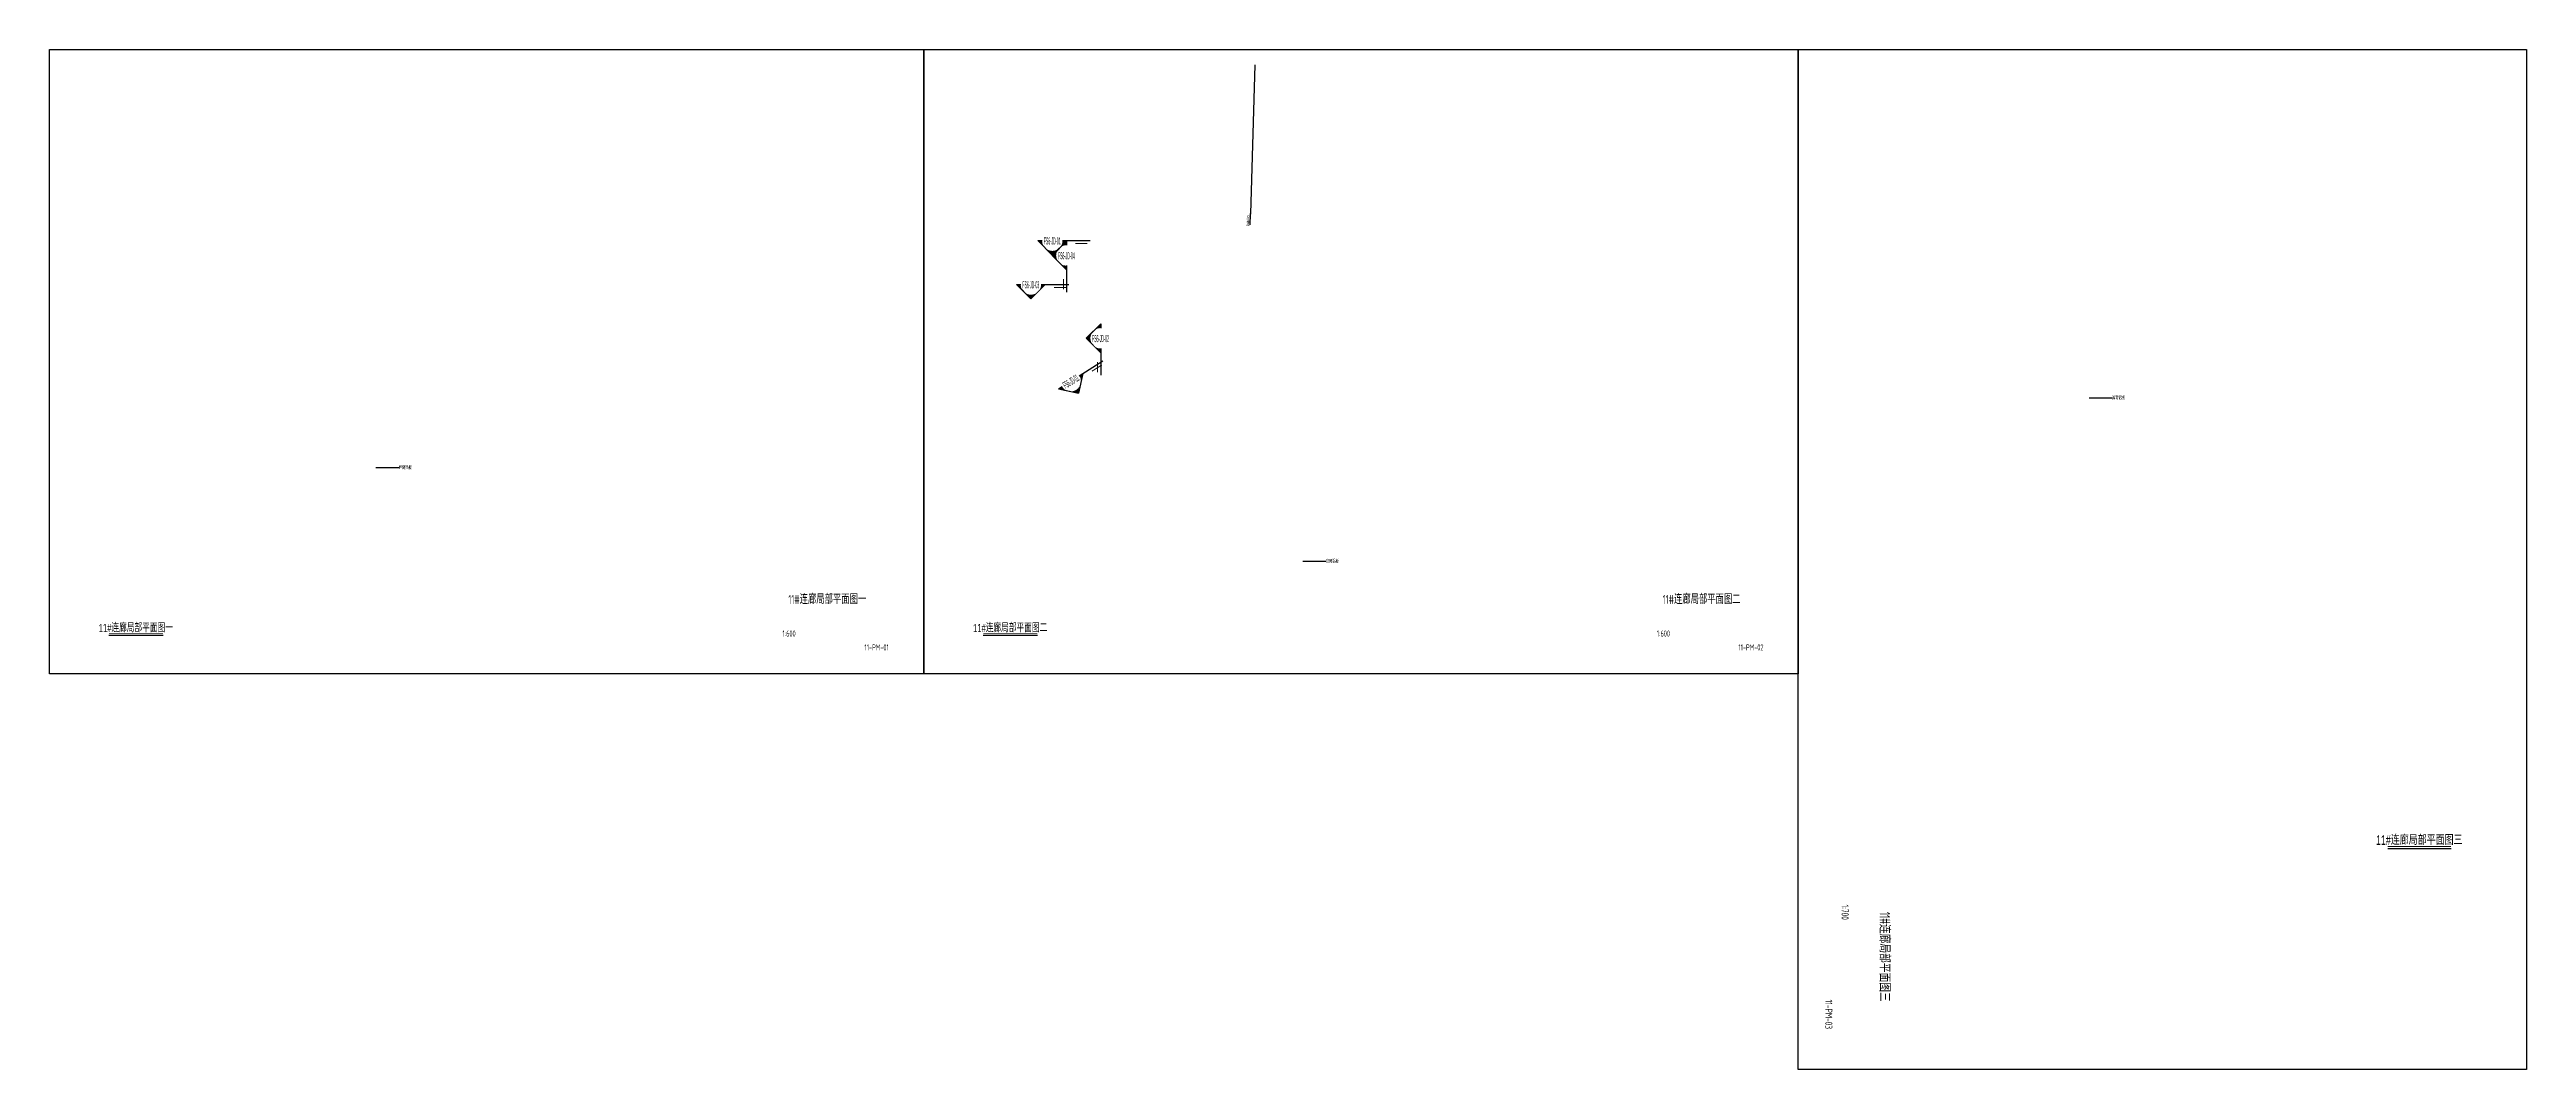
# Model space of a CAD drawing. Extents: x 36903891 to 38126251, y 2073392 to 2924740.
# Drawn here: x 37395351 to 38126251, y 2614747 to 2915747 of the extents above; entities that cross this region are included whole.
import ezdxf
from ezdxf.enums import TextEntityAlignment as Align

# ---------------------------------------------------------------- set-up
doc = ezdxf.new("R2010")
doc.units = 0
doc.header["$LTSCALE"] = 1000
doc.layers.get('0').update_dxf_attribs({"color": 8})
doc.layers.get('Defpoints').update_dxf_attribs({"color": 8})
for name, color, linetype in [('#文字', 8, 'Continuous'), ('#标注', 8, 'Continuous'), ('C-SHET-SHBD', 8, 'Continuous'), ('DIM', 8, 'Continuous')]:
    doc.layers.add(name, color=color, linetype=linetype)
doc.styles.add('#文字', font='jrs.shx', dxfattribs={"width": 0.7, "bigfont": 'hztxt.shx'})
doc.styles.add('JHZX', font='jrs.shx', dxfattribs={"width": 0.6, "bigfont": 'jhz.shx'})
doc.styles.add('XD2008', font='xd-hzs.shx', dxfattribs={"width": 0.7, "bigfont": 'xd-hztxt.shx'})
doc.dimstyles.new('JZBZ-300', dxfattribs={"dimscale": 300, "dimtxt": 3, "dimasz": 1.5, "dimexe": 1, "dimexo": 1, "dimgap": 0.5, "dimtad": 1, "dimdec": 0, "dimdsep": 46, "dimtxsty": 'JHZX', "dimblk1": 'ARCHTICK', "dimblk2": 'ARCHTICK', "dimsah": 1, "dimcen": 0, "dimclrd": 1, "dimclre": 1, "dimclrt": 2, "dimadec": 3, "dimazin": 2, "dimtfac": 1, "dimtdec": 0, "dimtix": 1, "dimtmove": 0, "dimatfit": 3, "dimfxl": 1, "dimtolj": 1, "dimlwd": -1, "dimlwe": -1, "dimarcsym": 1})

# ---------------------------------------------------------------- blocks, each defined once
blk = doc.blocks.new('_ARCHTICK')
at = {"color": 0, "linetype": 'ByBlock', "const_width": 0.15}
blk.add_lwpolyline([(-0.5, -0.5), (0.5, 0.5)], dxfattribs=at)
blk = doc.blocks.new('*D24')
at = {"layer": 'Defpoints', "color": 0, "ltscale": 10, "transparency": 16777216}
for p in [(37750997, 2911200), (37749746, 2867218)]:
    blk.add_point(p, dxfattribs=at)
at = {"layer": 'DIM', "color": 1, "ltscale": 10, "transparency": 16777216}
for p in [(37750997, 2911200), (37749653, 2863967)]:
    blk.add_line(p, (37749746, 2867218), dxfattribs=at)
at = {"layer": 'DIM', "color": 1, "ltscale": 10, "transparency": 16777216, "xscale": 450, "yscale": 450, "zscale": 450, "rotation": 88.37088818972019}
blk.add_blockref('_ARCHTICK', (37749746, 2867218), dxfattribs=at)
at = {"layer": 'DIM', "color": 2, "ltscale": 10, "transparency": 16777216, "insert": (37749087, 2865160), "char_height": 900, "attachment_point": 5, "rotation": 88.370888, "style": 'JHZX'}
blk.add_mtext('\\A1;R44000', dxfattribs=at)
blk = doc.blocks.new('A3文本框')
at = {"layer": 'Defpoints', "ltscale": 500}
blk.add_lwpolyline([(10, -10), (-420, -10), (-420, 297), (10, 297)], close=True, dxfattribs=at)
at = {"layer": 'C-SHET-SHBD', "style": 'XD2008', "width": 0.7}
for tag, height, p in [('子项名称', 4.5, (-37.5, 35.4)), ('图名', 4.5, (-37.5, 24.3)), ('比例', 3, (-56.3, 8.3)), ('MQJD-01', 3, (-13.2, 2.3))]:
    blk.add_attdef(tag, text='', height=height, dxfattribs=at).set_placement(p, align=Align.CENTER)
blk = doc.blocks.new('*U43')
blk.add_line((-13.2, -0.8), (13.5, -0.8))
at = {"const_width": 0.4}
blk.add_lwpolyline([(-13.2, 0), (13.5, 0)], dxfattribs=at)
at = {"style": 'JHZX', "width": 0.75}
blk.add_attdef('立面图', text='', height=4, dxfattribs=at).set_placement((0.1, 2.7), align=Align.MIDDLE_CENTER)
blk = doc.blocks.new('*U45')
at = {"const_width": 0.5}
for points in [[(4.2, -15.4), (4.2, -10.4)], [(4.2, -16.2), (4.2, -11.2)]]:
    blk.add_lwpolyline(points, dxfattribs=at)
blk.add_wipeout([(5.3, 6), (4.7, 5.9), (4.1, 5.8), (3.5, 5.5), (3, 5.2), (2.5, 4.9), (2, 4.4), (1.6, 3.9), (1.3, 3.4), (1, 2.8), (0.8, 2.2), (0.7, 1.6), (0.6, 1), (0.7, 0.4), (0.8, -0.2), (1, -0.8), (1.3, -1.4), (1.6, -1.9), (2, -2.4), (2.5, -2.9), (3, -3.2), (3.5, -3.5), (4.1, -3.8), (4.7, -3.9), (5.3, -4), (6, -4), (6.6, -3.9), (7.2, -3.8), (7.8, -3.5), (8.3, -3.2), (8.9, -2.9), (9.3, -2.4), (9.7, -1.9), (10, -1.4), (10.3, -0.8), (10.5, -0.2), (10.6, 0.4), (10.7, 1), (10.6, 1.6), (10.5, 2.2), (10.3, 2.8), (10, 3.4), (9.7, 3.9), (9.3, 4.4), (8.9, 4.9), (8.3, 5.2), (7.8, 5.5), (7.2, 5.8), (6.6, 5.9), (6, 6)])
h = blk.add_hatch(color=256)
h.paths.add_polyline_path([(5.7, 8.1), (2.1, 4.5), (2.5, 4.9), (3, 5.2), (3.5, 5.5), (4.1, 5.8), (4.7, 5.9), (5.3, 6), (5.7, 6)])
h.paths.add_polyline_path([(0.7, 1.6), (0.8, 2.2), (1, 2.8), (1.3, 3.4), (1.6, 3.9), (2, 4.4), (-1.4, 1), (2, -2.4), (1.6, -1.9), (1.3, -1.4), (1, -0.8), (0.8, -0.2), (0.7, 0.4), (0.6, 1)])
h.paths.add_polyline_path([(5.7, -4), (5.3, -4), (4.7, -3.9), (4.1, -3.8), (3.5, -3.5), (3, -3.2), (2.5, -2.9), (2.1, -2.5), (5.7, -6.1)])
for p, q in [((5.7, 8.1), (-1.4, 1)), ((5.7, -6.1), (-1.4, 1)), ((5.7, 8.1), (5.7, 6)), ((5.7, -4), (5.7, -17.7))]:
    blk.add_line(p, q)
at = {"style": 'JHZX', "width": 0.754119}
blk.add_attdef('DANO.', text='', height=3.5, rotation=270, dxfattribs=at).set_placement((3.8, 5.2), (3.8, -3.1), align=Align.FIT)
blk = doc.blocks.new('*U46')
at = {"const_width": 0.5}
for points in [[(4.2, -15.6), (4.2, -10.6)], [(4.2, -15.7), (4.2, -10.7)]]:
    blk.add_lwpolyline(points, dxfattribs=at)
blk.add_wipeout([(5.3, 6), (4.7, 5.9), (4.1, 5.8), (3.5, 5.5), (3, 5.2), (2.5, 4.9), (2, 4.4), (1.6, 3.9), (1.3, 3.4), (1, 2.8), (0.8, 2.2), (0.7, 1.6), (0.6, 1), (0.7, 0.4), (0.8, -0.2), (1, -0.8), (1.3, -1.4), (1.6, -1.9), (2, -2.4), (2.5, -2.9), (3, -3.2), (3.5, -3.5), (4.1, -3.8), (4.7, -3.9), (5.3, -4), (6, -4), (6.6, -3.9), (7.2, -3.8), (7.8, -3.5), (8.3, -3.2), (8.9, -2.9), (9.3, -2.4), (9.7, -1.9), (10, -1.4), (10.3, -0.8), (10.5, -0.2), (10.6, 0.4), (10.7, 1), (10.6, 1.6), (10.5, 2.2), (10.3, 2.8), (10, 3.4), (9.7, 3.9), (9.3, 4.4), (8.9, 4.9), (8.3, 5.2), (7.8, 5.5), (7.2, 5.8), (6.6, 5.9), (6, 6)])
h = blk.add_hatch(color=256)
h.paths.add_polyline_path([(5.7, 8.1), (2.1, 4.5), (2.5, 4.9), (3, 5.2), (3.5, 5.5), (4.1, 5.8), (4.7, 5.9), (5.3, 6), (5.7, 6)])
h.paths.add_polyline_path([(0.7, 1.6), (0.8, 2.2), (1, 2.8), (1.3, 3.4), (1.6, 3.9), (2, 4.4), (-1.4, 1), (2, -2.4), (1.6, -1.9), (1.3, -1.4), (1, -0.8), (0.8, -0.2), (0.7, 0.4), (0.6, 1)])
h.paths.add_polyline_path([(5.7, -4), (5.3, -4), (4.7, -3.9), (4.1, -3.8), (3.5, -3.5), (3, -3.2), (2.5, -2.9), (2.1, -2.5), (5.7, -6.1)])
for p, q in [((5.7, 8.1), (-1.4, 1)), ((5.7, -6.1), (-1.4, 1)), ((5.7, 8.1), (5.7, 6)), ((5.7, -4), (5.7, -17.1))]:
    blk.add_line(p, q)
at = {"style": 'JHZX', "width": 0.754119}
blk.add_attdef('DANO.', text='', height=3.5, dxfattribs=at).set_placement((1.5, -0.9), (9.8, -0.9), align=Align.FIT)

msp = doc.modelspace()

# ---------------------------------------------------------------- block references
at = {"layer": '#标注'}
ref = msp.add_blockref('*U43', (37420776.2, 2743378.5), dxfattribs=dict(at, xscale=600, yscale=600, zscale=600))
ref.add_attrib('立面图', '11#连廊局部平面图一', dxfattribs={"layer": '#文字', "height": 2400, "style": '#文字', "width": 0.7}).set_placement((37420814.8, 2745022.3), align=Align.MIDDLE_CENTER)
ref = msp.add_blockref('*U43', (37678776.2, 2743378.5), dxfattribs=dict(at, xscale=600, yscale=600, zscale=600))
ref.add_attrib('立面图', '11#连廊局部平面图二', dxfattribs={"layer": '#文字', "height": 2400, "style": '#文字', "width": 0.7}).set_placement((37678814.8, 2745022.3), align=Align.MIDDLE_CENTER)
ref = msp.add_blockref('*U43', (38094575.3, 2680520.5), dxfattribs=dict(at, xscale=700, yscale=700, zscale=700))
ref.add_attrib('立面图', '11#连廊局部平面图三', dxfattribs={"layer": '#文字', "height": 2800, "style": '#文字', "width": 0.7}).set_placement((38094620.4, 2682438.3), align=Align.MIDDLE_CENTER)
ref = msp.add_blockref('A3文本框', (37647350.5, 2737547.3), dxfattribs=dict(xscale=600, yscale=600, zscale=600))
ref.add_attrib('图名', '11#连廊局部平面图一', dxfattribs={"layer": 'C-SHET-SHBD', "height": 2700, "style": 'XD2008', "width": 0.7}).set_placement((37624856.9, 2752108.8), align=Align.CENTER)
ref.add_attrib('MQJD-01', '11-PM-01', dxfattribs={"layer": 'C-SHET-SHBD', "height": 1800, "style": 'XD2008', "width": 0.7}).set_placement((37639403.7, 2738391.8), align=Align.CENTER)
ref.add_attrib('比例', '1:600', dxfattribs={"layer": 'C-SHET-SHBD', "height": 1800, "style": 'XD2008', "width": 0.7}).set_placement((37613570.4, 2742500), align=Align.CENTER)
ref = msp.add_blockref('A3文本框', (37905350.5, 2737547.3), dxfattribs=dict(xscale=600, yscale=600, zscale=600))
ref.add_attrib('图名', '11#连廊局部平面图二', dxfattribs={"layer": 'C-SHET-SHBD', "height": 2700, "style": 'XD2008', "width": 0.7}).set_placement((37882856.9, 2752108.8), align=Align.CENTER)
ref.add_attrib('MQJD-01', '11-PM-02', dxfattribs={"layer": 'C-SHET-SHBD', "height": 1800, "style": 'XD2008', "width": 0.7}).set_placement((37897403.7, 2738391.8), align=Align.CENTER)
ref.add_attrib('比例', '1:600', dxfattribs={"layer": 'C-SHET-SHBD', "height": 1800, "style": 'XD2008', "width": 0.7}).set_placement((37871570.4, 2742500), align=Align.CENTER)
ref = msp.add_blockref('A3文本框', (37918350.5, 2621747.3), dxfattribs=dict(xscale=700, yscale=700, zscale=700, rotation=270))
ref.add_attrib('图名', '11#连廊局部平面图三', dxfattribs={"layer": 'C-SHET-SHBD', "height": 3150, "rotation": 270, "style": 'XD2008', "width": 0.7}).set_placement((37935339, 2647989.8), align=Align.CENTER)
ref.add_attrib('MQJD-01', '11-PM-03', dxfattribs={"layer": 'C-SHET-SHBD', "height": 2100, "rotation": 270, "style": 'XD2008', "width": 0.7}).set_placement((37919335.8, 2631018.5), align=Align.CENTER)
ref.add_attrib('比例', '1:700', dxfattribs={"layer": 'C-SHET-SHBD', "height": 2100, "rotation": 270, "style": 'XD2008', "width": 0.7}).set_placement((37924128.8, 2661157.4), align=Align.CENTER)

# ---------------------------------------------------------------- texts
at = {"layer": '#文字', "ltscale": 10, "style": '#文字', "width": 0.7}
for p in [(38003953.6, 2812936.4), (37498416.5, 2792352.2), (37771975, 2764740.5)]:
    msp.add_text('蜂窝铝板', height=1000, dxfattribs=at).set_placement(p, align=Align.MIDDLE_LEFT)

# ---------------------------------------------------------------- dimensions: what is measured, and where the dimension line sits
at = {"layer": 'DIM', "ltscale": 10}
dim = msp.add_radius_dim(center=(37750996.6, 2911199.9), mpoint=(37749745.7, 2867217.7), dimstyle='JZBZ-300', dxfattribs=at)
dim.commit()
dim.dimension.update_dxf_attribs({"geometry": '*D24', "text_midpoint": (37749086.9, 2865159.6)})

# ---------------------------------------------------------------- leaders
at = {"layer": 'DIM'}
for points in [[(37997194.6, 2812936.4), (38000574.1, 2812936.4), (38003953.6, 2812936.4)], [(37491657.5, 2792352.2), (37495037, 2792352.2), (37498416.5, 2792352.2)], [(37765216, 2764740.5), (37768595.5, 2764740.5), (37771975, 2764740.5)]]:
    msp.add_leader(points, dimstyle='JZBZ-300', dxfattribs=at)

# ---------------------------------------------------------------- next in the draw order: block references
at = {"layer": '#标注'}
ref = msp.add_blockref('*U45', (37685530.5, 2842999.6), dxfattribs=dict(at, xscale=600, yscale=600, zscale=600, rotation=90))
ref.add_attrib('DANO.', 'FS6-JD-03', dxfattribs={"layer": '#文字', "height": 2100, "style": '#文字', "width": 0.274149}).set_placement((37682438.7, 2845265.9), (37687400.9, 2845265.9), align=Align.FIT)
ref = msp.add_blockref('*U45', (37699033.4, 2815317.2), dxfattribs=dict(at, xscale=600, yscale=600, zscale=600, rotation=122.5971432830363))
ref.add_attrib('DANO.', 'FS6-JD-01', dxfattribs={"layer": '#文字', "height": 2100, "rotation": 32.5971433, "style": '#文字', "width": 0.288494}).set_placement((37695207.7, 2815560.9), (37699388.2, 2818234.1), align=Align.FIT)

# ---------------------------------------------------------------- next in the draw order: block references
ref = msp.add_blockref('*U46', (37692013.5, 2854373.3), dxfattribs=dict(at, xscale=600, yscale=600, zscale=600))
ref.add_attrib('DANO.', 'FS6-JD-04', dxfattribs={"layer": '0', "height": 2100, "style": 'JHZX', "width": 0.272643}).set_placement((37692917.5, 2853843.8), (37697879.6, 2853843.8), align=Align.FIT)
ref = msp.add_blockref('*U46', (37702104.4, 2829921.6), dxfattribs=dict(at, xscale=600, yscale=600, zscale=600))
ref.add_attrib('DANO.', 'FS6-JD-02', dxfattribs={"layer": '0', "height": 2100, "style": 'JHZX', "width": 0.274149}).set_placement((37703008.5, 2829392.1), (37707970.6, 2829392.1), align=Align.FIT)

# ---------------------------------------------------------------- next in the draw order: block references
ref = msp.add_blockref('*U45', (37691851.5, 2855942.9), dxfattribs=dict(at, xscale=600, yscale=600, zscale=600, rotation=90))
ref.add_attrib('DANO.', 'FS6-JD-01', dxfattribs={"layer": '#文字', "height": 2100, "style": '#文字', "width": 0.288494}).set_placement((37688759.8, 2858209.2), (37693721.9, 2858209.2), align=Align.FIT)

doc.saveas('drawing.dxf')
